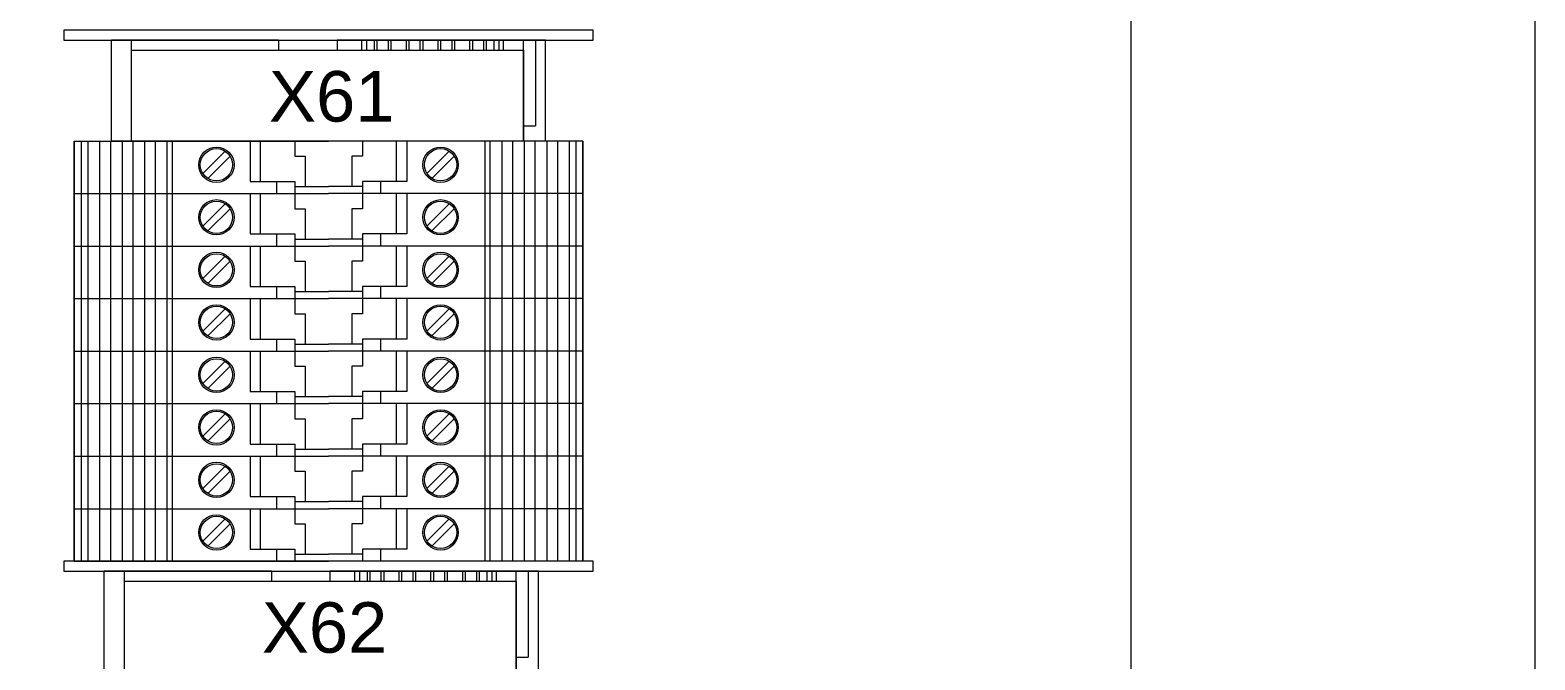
# Model space of a CAD drawing. Header units: millimetres. Extents: x 2 to 14510, y -7775 to 12.
# Drawn here: x 1420.2 to 1569.2, y -2431.2 to -2368.9 of the extents above; entities that cross this region are included whole.
import ezdxf
from ezdxf.enums import TextEntityAlignment as Align

# ---------------------------------------------------------------- set-up
doc = ezdxf.new("R2010")
doc.units = ezdxf.units.MM
doc.layers.add('eProC - L2', color=41, linetype='Continuous', lineweight=20)
doc.styles.get("Standard").update_dxf_attribs({"font": 'arial.ttf'})

# ---------------------------------------------------------------- blocks, each defined once
blk = doc.blocks.new('eProC_Z_EK1+I-RE1')
at = {"layer": 'eProC - L2'}
for p, q in [((0, 0), (0, -20.65)), ((10, 0), (0, 0)), ((10, 0), (10, -43)), ((0, -1), (8.5, -1)), ((8.5, -2.2), (8.5, -1)), ((10, -2.2), (0, -2.2)), ((0, -4.2), (1, -4.2)), ((1, -4.59), (0, -4.59)), ((1, -5.09), (0, -5.09)), ((1, -5.84), (0, -5.84)), ((1, -6.11), (0, -6.11)), ((1, -7.21), (0, -7.21)), ((1, -7.49), (0, -7.49)), ((1, -8.99), (0, -8.99)), ((1, -9.26), (0, -9.26)), ((1, -10.36), (0, -10.36)), ((1, -10.64), (0, -10.64)), ((1, -12.14), (0, -12.14)), ((1, -12.42), (0, -12.42)), ((1, -13.52), (0, -13.52)), ((1, -13.79), (0, -13.79)), ((1, -15.29), (0, -15.29)), ((1, -15.57), (0, -15.57)), ((1, -16.67), (0, -16.67)), ((1, -16.94), (0, -16.94)), ((1, -17.69), (0, -17.69)), ((1, -18.19), (0, -18.19)), ((0, -20.65), (1, -20.65)), ((1, -26.45), (1, -20.65)), ((0, -26.45), (0, -43)), ((0, -26.45), (1, -26.45)), ((10, -41), (0, -41)), ((10, -43), (0, -43))]:
    blk.add_line(p, q, dxfattribs=at)
blk.add_lwpolyline([(10, -41), (1, -41), (1, -2.2), (10, -2.2)], close=True, dxfattribs=at)
blk.add_attdef('XXXX.X', text='', height=5, rotation=90, dxfattribs=at).set_placement((8.07, -21.18), align=Align.CENTER)
blk = doc.blocks.new('eProC_Z_00')
at = {"layer": 'eProC - L2'}
blk.add_lwpolyline([(0.99, 0), (0, 0), (0, -52.4), (0.99, -52.4)], close=True, dxfattribs=at)

msp = doc.modelspace()

# ---------------------------------------------------------------- linework, layer by layer
at = {"layer": 'eProC - L2'}
for p, q in [((1569.21, -1759.46), (1569.21, -2759.46)), ((1424.52, -2379.87), (1449.72, -2379.87)), ((1424.52, -2385.07), (1424.52, -2379.87)), ((1424.52, -2379.87), (1424.52, -2385.07)), ((1425.23, -2379.87), (1425.23, -2385.07)), ((1425.88, -2379.87), (1425.88, -2385.07)), ((1427.04, -2379.87), (1427.04, -2385.07)), ((1428.11, -2379.87), (1428.11, -2385.07)), ((1429.27, -2379.87), (1429.27, -2385.07)), ((1430.33, -2379.87), (1430.33, -2385.07)), ((1431.5, -2379.87), (1431.5, -2385.07)), ((1432.56, -2379.87), (1432.56, -2385.07)), ((1433.72, -2379.87), (1433.72, -2385.07)), ((1434.23, -2379.87), (1434.23, -2385.07)), ((1441.97, -2379.87), (1441.97, -2383.87)), ((1442.97, -2383.87), (1442.97, -2379.87)), ((1446.37, -2379.87), (1446.37, -2381.37)), ((1474.92, -2379.87), (1449.72, -2379.87)), ((1453.07, -2379.87), (1453.07, -2381.37)), ((1456.47, -2383.87), (1456.47, -2379.87)), ((1457.47, -2379.87), (1457.47, -2383.87)), ((1465.21, -2379.87), (1465.21, -2385.07)), ((1465.71, -2379.87), (1465.71, -2385.07)), ((1466.88, -2379.87), (1466.88, -2385.07)), ((1467.94, -2379.87), (1467.94, -2385.07)), ((1469.1, -2379.87), (1469.1, -2385.07)), ((1470.17, -2379.87), (1470.17, -2385.07)), ((1471.33, -2379.87), (1471.33, -2385.07)), ((1472.4, -2379.87), (1472.4, -2385.07)), ((1473.56, -2379.87), (1473.56, -2385.07)), ((1474.21, -2379.87), (1474.21, -2385.07)), ((1474.92, -2385.07), (1474.92, -2379.87)), ((1474.92, -2379.87), (1474.92, -2385.07)), ((1439.47, -2380.87), (1437.27, -2383.08)), ((1439.97, -2381.37), (1437.76, -2383.57)), ((1446.37, -2381.37), (1447.42, -2381.37)), ((1447.42, -2381.37), (1447.42, -2384.37)), ((1452.02, -2381.37), (1452.02, -2384.37)), ((1453.07, -2381.37), (1452.02, -2381.37)), ((1461.67, -2380.87), (1459.47, -2383.08)), ((1462.17, -2381.37), (1459.96, -2383.57)), ((1441.97, -2383.87), (1446.37, -2383.87)), ((1444.57, -2383.87), (1444.57, -2385.07)), ((1446.37, -2383.87), (1446.37, -2385.07)), ((1446.37, -2384.37), (1449.72, -2384.37)), ((1453.07, -2384.37), (1449.72, -2384.37)), ((1457.47, -2383.87), (1453.07, -2383.87)), ((1453.07, -2383.87), (1453.07, -2385.07)), ((1454.87, -2383.87), (1454.87, -2385.07)), ((1424.52, -2385.07), (1449.72, -2385.07)), ((1424.52, -2390.27), (1424.52, -2385.07)), ((1424.52, -2385.07), (1424.52, -2390.27)), ((1424.52, -2385.07), (1449.72, -2385.07)), ((1425.23, -2385.07), (1425.23, -2390.27)), ((1425.88, -2385.07), (1425.88, -2390.27)), ((1427.04, -2385.07), (1427.04, -2390.27)), ((1428.11, -2385.07), (1428.11, -2390.27)), ((1429.27, -2385.07), (1429.27, -2390.27)), ((1430.33, -2385.07), (1430.33, -2390.27)), ((1431.5, -2385.07), (1431.5, -2390.27)), ((1432.56, -2385.07), (1432.56, -2390.27)), ((1433.72, -2385.07), (1433.72, -2390.27)), ((1434.23, -2385.07), (1434.23, -2390.27)), ((1439.47, -2386.07), (1437.27, -2388.28)), ((1441.97, -2385.07), (1441.97, -2389.07)), ((1442.97, -2389.07), (1442.97, -2385.07)), ((1446.37, -2385.07), (1446.37, -2386.57)), ((1474.92, -2385.07), (1449.72, -2385.07)), ((1474.92, -2385.07), (1449.72, -2385.07)), ((1453.07, -2385.07), (1453.07, -2386.57)), ((1456.47, -2389.07), (1456.47, -2385.07)), ((1457.47, -2385.07), (1457.47, -2389.07)), ((1461.67, -2386.07), (1459.47, -2388.28)), ((1465.21, -2385.07), (1465.21, -2390.27)), ((1465.71, -2385.07), (1465.71, -2390.27)), ((1466.88, -2385.07), (1466.88, -2390.27)), ((1467.94, -2385.07), (1467.94, -2390.27)), ((1469.1, -2385.07), (1469.1, -2390.27)), ((1470.17, -2385.07), (1470.17, -2390.27)), ((1471.33, -2385.07), (1471.33, -2390.27)), ((1472.4, -2385.07), (1472.4, -2390.27)), ((1473.56, -2385.07), (1473.56, -2390.27)), ((1474.21, -2385.07), (1474.21, -2390.27)), ((1474.92, -2390.27), (1474.92, -2385.07)), ((1474.92, -2385.07), (1474.92, -2390.27)), ((1439.97, -2386.57), (1437.76, -2388.77)), ((1446.37, -2386.57), (1447.42, -2386.57)), ((1447.42, -2386.57), (1447.42, -2389.57)), ((1452.02, -2386.57), (1452.02, -2389.57)), ((1453.07, -2386.57), (1452.02, -2386.57)), ((1462.17, -2386.57), (1459.96, -2388.77)), ((1441.97, -2389.07), (1446.37, -2389.07)), ((1444.57, -2389.07), (1444.57, -2390.27)), ((1446.37, -2389.07), (1446.37, -2390.27)), ((1457.47, -2389.07), (1453.07, -2389.07)), ((1453.07, -2389.07), (1453.07, -2390.27)), ((1454.87, -2389.07), (1454.87, -2390.27)), ((1424.52, -2390.27), (1449.72, -2390.27)), ((1424.52, -2395.47), (1424.52, -2390.27)), ((1424.52, -2390.27), (1424.52, -2395.47)), ((1424.52, -2390.27), (1449.72, -2390.27)), ((1425.23, -2390.27), (1425.23, -2395.47)), ((1425.88, -2390.27), (1425.88, -2395.47)), ((1427.04, -2390.27), (1427.04, -2395.47)), ((1428.11, -2390.27), (1428.11, -2395.47)), ((1429.27, -2390.27), (1429.27, -2395.47)), ((1430.33, -2390.27), (1430.33, -2395.47)), ((1431.5, -2390.27), (1431.5, -2395.47)), ((1432.56, -2390.27), (1432.56, -2395.47)), ((1433.72, -2390.27), (1433.72, -2395.47)), ((1434.23, -2390.27), (1434.23, -2395.47)), ((1441.97, -2390.27), (1441.97, -2394.27)), ((1442.97, -2394.27), (1442.97, -2390.27)), ((1446.37, -2389.57), (1449.72, -2389.57)), ((1446.37, -2390.27), (1446.37, -2391.77)), ((1453.07, -2389.57), (1449.72, -2389.57)), ((1474.92, -2390.27), (1449.72, -2390.27)), ((1474.92, -2390.27), (1449.72, -2390.27)), ((1453.07, -2390.27), (1453.07, -2391.77)), ((1456.47, -2394.27), (1456.47, -2390.27)), ((1457.47, -2390.27), (1457.47, -2394.27)), ((1465.21, -2390.27), (1465.21, -2395.47)), ((1465.71, -2390.27), (1465.71, -2395.47)), ((1466.88, -2390.27), (1466.88, -2395.47)), ((1467.94, -2390.27), (1467.94, -2395.47)), ((1469.1, -2390.27), (1469.1, -2395.47)), ((1470.17, -2390.27), (1470.17, -2395.47)), ((1471.33, -2390.27), (1471.33, -2395.47)), ((1472.4, -2390.27), (1472.4, -2395.47)), ((1473.56, -2390.27), (1473.56, -2395.47)), ((1474.21, -2390.27), (1474.21, -2395.47)), ((1474.92, -2395.47), (1474.92, -2390.27)), ((1474.92, -2390.27), (1474.92, -2395.47)), ((1439.47, -2391.27), (1437.27, -2393.48)), ((1439.97, -2391.77), (1437.76, -2393.97)), ((1446.37, -2391.77), (1447.42, -2391.77)), ((1447.42, -2391.77), (1447.42, -2394.77)), ((1452.02, -2391.77), (1452.02, -2394.77)), ((1453.07, -2391.77), (1452.02, -2391.77)), ((1461.67, -2391.27), (1459.47, -2393.48)), ((1462.17, -2391.77), (1459.96, -2393.97)), ((1441.97, -2394.27), (1446.37, -2394.27)), ((1444.57, -2394.27), (1444.57, -2395.47)), ((1446.37, -2394.27), (1446.37, -2395.47)), ((1446.37, -2394.77), (1449.72, -2394.77)), ((1453.07, -2394.77), (1449.72, -2394.77)), ((1457.47, -2394.27), (1453.07, -2394.27)), ((1453.07, -2394.27), (1453.07, -2395.47)), ((1454.87, -2394.27), (1454.87, -2395.47)), ((1424.52, -2395.47), (1449.72, -2395.47)), ((1424.52, -2400.67), (1424.52, -2395.47)), ((1424.52, -2395.47), (1424.52, -2400.67)), ((1424.52, -2395.47), (1449.72, -2395.47)), ((1425.23, -2395.47), (1425.23, -2400.67)), ((1425.88, -2395.47), (1425.88, -2400.67)), ((1427.04, -2395.47), (1427.04, -2400.67)), ((1428.11, -2395.47), (1428.11, -2400.67)), ((1429.27, -2395.47), (1429.27, -2400.67)), ((1430.33, -2395.47), (1430.33, -2400.67)), ((1431.5, -2395.47), (1431.5, -2400.67)), ((1432.56, -2395.47), (1432.56, -2400.67)), ((1433.72, -2395.47), (1433.72, -2400.67)), ((1434.23, -2395.47), (1434.23, -2400.67)), ((1439.47, -2396.47), (1437.27, -2398.68)), ((1441.97, -2395.47), (1441.97, -2399.47)), ((1442.97, -2399.47), (1442.97, -2395.47)), ((1446.37, -2395.47), (1446.37, -2396.97)), ((1474.92, -2395.47), (1449.72, -2395.47)), ((1474.92, -2395.47), (1449.72, -2395.47)), ((1453.07, -2395.47), (1453.07, -2396.97)), ((1456.47, -2399.47), (1456.47, -2395.47)), ((1457.47, -2395.47), (1457.47, -2399.47)), ((1461.67, -2396.47), (1459.47, -2398.68)), ((1465.21, -2395.47), (1465.21, -2400.67)), ((1465.71, -2395.47), (1465.71, -2400.67)), ((1466.88, -2395.47), (1466.88, -2400.67)), ((1467.94, -2395.47), (1467.94, -2400.67)), ((1469.1, -2395.47), (1469.1, -2400.67)), ((1470.17, -2395.47), (1470.17, -2400.67)), ((1471.33, -2395.47), (1471.33, -2400.67)), ((1472.4, -2395.47), (1472.4, -2400.67)), ((1473.56, -2395.47), (1473.56, -2400.67)), ((1474.21, -2395.47), (1474.21, -2400.67)), ((1474.92, -2400.67), (1474.92, -2395.47)), ((1474.92, -2395.47), (1474.92, -2400.67)), ((1439.97, -2396.97), (1437.76, -2399.17)), ((1446.37, -2396.97), (1447.42, -2396.97)), ((1447.42, -2396.97), (1447.42, -2399.97)), ((1452.02, -2396.97), (1452.02, -2399.97)), ((1453.07, -2396.97), (1452.02, -2396.97)), ((1462.17, -2396.97), (1459.96, -2399.17)), ((1441.97, -2399.47), (1446.37, -2399.47)), ((1444.57, -2399.47), (1444.57, -2400.67)), ((1446.37, -2399.47), (1446.37, -2400.67)), ((1457.47, -2399.47), (1453.07, -2399.47)), ((1453.07, -2399.47), (1453.07, -2400.67)), ((1454.87, -2399.47), (1454.87, -2400.67)), ((1424.52, -2400.67), (1449.72, -2400.67)), ((1424.52, -2405.87), (1424.52, -2400.67)), ((1424.52, -2400.67), (1424.52, -2405.87)), ((1424.52, -2400.67), (1449.72, -2400.67)), ((1425.23, -2400.67), (1425.23, -2405.87)), ((1425.88, -2400.67), (1425.88, -2405.87)), ((1427.04, -2400.67), (1427.04, -2405.87)), ((1428.11, -2400.67), (1428.11, -2405.87)), ((1429.27, -2400.67), (1429.27, -2405.87)), ((1430.33, -2400.67), (1430.33, -2405.87)), ((1431.5, -2400.67), (1431.5, -2405.87)), ((1432.56, -2400.67), (1432.56, -2405.87)), ((1433.72, -2400.67), (1433.72, -2405.87)), ((1434.23, -2400.67), (1434.23, -2405.87)), ((1441.97, -2400.67), (1441.97, -2404.67)), ((1442.97, -2404.67), (1442.97, -2400.67)), ((1446.37, -2399.97), (1449.72, -2399.97)), ((1446.37, -2400.67), (1446.37, -2402.17)), ((1453.07, -2399.97), (1449.72, -2399.97)), ((1474.92, -2400.67), (1449.72, -2400.67)), ((1474.92, -2400.67), (1449.72, -2400.67)), ((1453.07, -2400.67), (1453.07, -2402.17)), ((1456.47, -2404.67), (1456.47, -2400.67)), ((1457.47, -2400.67), (1457.47, -2404.67)), ((1465.21, -2400.67), (1465.21, -2405.87)), ((1465.71, -2400.67), (1465.71, -2405.87)), ((1466.88, -2400.67), (1466.88, -2405.87)), ((1467.94, -2400.67), (1467.94, -2405.87)), ((1469.1, -2400.67), (1469.1, -2405.87)), ((1470.17, -2400.67), (1470.17, -2405.87)), ((1471.33, -2400.67), (1471.33, -2405.87)), ((1472.4, -2400.67), (1472.4, -2405.87)), ((1473.56, -2400.67), (1473.56, -2405.87)), ((1474.21, -2400.67), (1474.21, -2405.87)), ((1474.92, -2405.87), (1474.92, -2400.67)), ((1474.92, -2400.67), (1474.92, -2405.87)), ((1439.47, -2401.67), (1437.27, -2403.88)), ((1439.97, -2402.17), (1437.76, -2404.37)), ((1446.37, -2402.17), (1447.42, -2402.17)), ((1447.42, -2402.17), (1447.42, -2405.17)), ((1452.02, -2402.17), (1452.02, -2405.17)), ((1453.07, -2402.17), (1452.02, -2402.17)), ((1461.67, -2401.67), (1459.47, -2403.88)), ((1462.17, -2402.17), (1459.96, -2404.37)), ((1441.97, -2404.67), (1446.37, -2404.67)), ((1444.57, -2404.67), (1444.57, -2405.87)), ((1446.37, -2404.67), (1446.37, -2405.87)), ((1446.37, -2405.17), (1449.72, -2405.17)), ((1453.07, -2405.17), (1449.72, -2405.17)), ((1457.47, -2404.67), (1453.07, -2404.67)), ((1453.07, -2404.67), (1453.07, -2405.87)), ((1454.87, -2404.67), (1454.87, -2405.87)), ((1424.52, -2405.87), (1449.72, -2405.87)), ((1424.52, -2411.07), (1424.52, -2405.87)), ((1424.52, -2405.87), (1424.52, -2411.07)), ((1424.52, -2405.87), (1449.72, -2405.87)), ((1425.23, -2405.87), (1425.23, -2411.07)), ((1425.88, -2405.87), (1425.88, -2411.07)), ((1427.04, -2405.87), (1427.04, -2411.07)), ((1428.11, -2405.87), (1428.11, -2411.07)), ((1429.27, -2405.87), (1429.27, -2411.07)), ((1430.33, -2405.87), (1430.33, -2411.07)), ((1431.5, -2405.87), (1431.5, -2411.07)), ((1432.56, -2405.87), (1432.56, -2411.07)), ((1433.72, -2405.87), (1433.72, -2411.07)), ((1434.23, -2405.87), (1434.23, -2411.07)), ((1439.47, -2406.87), (1437.27, -2409.08)), ((1441.97, -2405.87), (1441.97, -2409.87)), ((1442.97, -2409.87), (1442.97, -2405.87)), ((1446.37, -2405.87), (1446.37, -2407.37)), ((1474.92, -2405.87), (1449.72, -2405.87)), ((1474.92, -2405.87), (1449.72, -2405.87)), ((1453.07, -2405.87), (1453.07, -2407.37)), ((1456.47, -2409.87), (1456.47, -2405.87)), ((1457.47, -2405.87), (1457.47, -2409.87)), ((1461.67, -2406.87), (1459.47, -2409.08)), ((1465.21, -2405.87), (1465.21, -2411.07)), ((1465.71, -2405.87), (1465.71, -2411.07)), ((1466.88, -2405.87), (1466.88, -2411.07)), ((1467.94, -2405.87), (1467.94, -2411.07)), ((1469.1, -2405.87), (1469.1, -2411.07)), ((1470.17, -2405.87), (1470.17, -2411.07)), ((1471.33, -2405.87), (1471.33, -2411.07)), ((1472.4, -2405.87), (1472.4, -2411.07)), ((1473.56, -2405.87), (1473.56, -2411.07)), ((1474.21, -2405.87), (1474.21, -2411.07)), ((1474.92, -2411.07), (1474.92, -2405.87)), ((1474.92, -2405.87), (1474.92, -2411.07)), ((1439.97, -2407.37), (1437.76, -2409.57)), ((1446.37, -2407.37), (1447.42, -2407.37)), ((1447.42, -2407.37), (1447.42, -2410.37)), ((1452.02, -2407.37), (1452.02, -2410.37)), ((1453.07, -2407.37), (1452.02, -2407.37)), ((1462.17, -2407.37), (1459.96, -2409.57)), ((1441.97, -2409.87), (1446.37, -2409.87)), ((1444.57, -2409.87), (1444.57, -2411.07)), ((1446.37, -2409.87), (1446.37, -2411.07)), ((1457.47, -2409.87), (1453.07, -2409.87)), ((1453.07, -2409.87), (1453.07, -2411.07)), ((1454.87, -2409.87), (1454.87, -2411.07)), ((1424.52, -2411.07), (1449.72, -2411.07)), ((1424.52, -2416.27), (1424.52, -2411.07)), ((1424.52, -2411.07), (1424.52, -2416.27)), ((1424.52, -2411.07), (1449.72, -2411.07)), ((1425.23, -2411.07), (1425.23, -2416.27)), ((1425.88, -2411.07), (1425.88, -2416.27)), ((1427.04, -2411.07), (1427.04, -2416.27)), ((1428.11, -2411.07), (1428.11, -2416.27)), ((1429.27, -2411.07), (1429.27, -2416.27)), ((1430.33, -2411.07), (1430.33, -2416.27)), ((1431.5, -2411.07), (1431.5, -2416.27)), ((1432.56, -2411.07), (1432.56, -2416.27)), ((1433.72, -2411.07), (1433.72, -2416.27)), ((1434.23, -2411.07), (1434.23, -2416.27)), ((1441.97, -2411.07), (1441.97, -2415.07)), ((1442.97, -2415.07), (1442.97, -2411.07)), ((1446.37, -2410.37), (1449.72, -2410.37)), ((1446.37, -2411.07), (1446.37, -2412.57)), ((1453.07, -2410.37), (1449.72, -2410.37)), ((1474.92, -2411.07), (1449.72, -2411.07)), ((1474.92, -2411.07), (1449.72, -2411.07)), ((1453.07, -2411.07), (1453.07, -2412.57)), ((1456.47, -2415.07), (1456.47, -2411.07)), ((1457.47, -2411.07), (1457.47, -2415.07)), ((1465.21, -2411.07), (1465.21, -2416.27)), ((1465.71, -2411.07), (1465.71, -2416.27)), ((1466.88, -2411.07), (1466.88, -2416.27)), ((1467.94, -2411.07), (1467.94, -2416.27)), ((1469.1, -2411.07), (1469.1, -2416.27)), ((1470.17, -2411.07), (1470.17, -2416.27)), ((1471.33, -2411.07), (1471.33, -2416.27)), ((1472.4, -2411.07), (1472.4, -2416.27)), ((1473.56, -2411.07), (1473.56, -2416.27)), ((1474.21, -2411.07), (1474.21, -2416.27)), ((1474.92, -2416.27), (1474.92, -2411.07)), ((1474.92, -2411.07), (1474.92, -2416.27)), ((1439.47, -2412.07), (1437.27, -2414.28)), ((1439.97, -2412.57), (1437.76, -2414.77)), ((1446.37, -2412.57), (1447.42, -2412.57)), ((1447.42, -2412.57), (1447.42, -2415.57)), ((1452.02, -2412.57), (1452.02, -2415.57)), ((1453.07, -2412.57), (1452.02, -2412.57)), ((1461.67, -2412.07), (1459.47, -2414.28)), ((1462.17, -2412.57), (1459.96, -2414.77)), ((1441.97, -2415.07), (1446.37, -2415.07)), ((1444.57, -2415.07), (1444.57, -2416.27)), ((1446.37, -2415.07), (1446.37, -2416.27)), ((1446.37, -2415.57), (1449.72, -2415.57)), ((1453.07, -2415.57), (1449.72, -2415.57)), ((1457.47, -2415.07), (1453.07, -2415.07)), ((1453.07, -2415.07), (1453.07, -2416.27)), ((1454.87, -2415.07), (1454.87, -2416.27)), ((1424.52, -2416.27), (1449.72, -2416.27)), ((1424.52, -2421.47), (1424.52, -2416.27)), ((1424.52, -2416.27), (1424.52, -2421.47)), ((1424.52, -2416.27), (1449.72, -2416.27)), ((1425.23, -2416.27), (1425.23, -2421.47)), ((1425.88, -2416.27), (1425.88, -2421.47)), ((1427.04, -2416.27), (1427.04, -2421.47)), ((1428.11, -2416.27), (1428.11, -2421.47)), ((1429.27, -2416.27), (1429.27, -2421.47)), ((1430.33, -2416.27), (1430.33, -2421.47)), ((1431.5, -2416.27), (1431.5, -2421.47)), ((1432.56, -2416.27), (1432.56, -2421.47)), ((1433.72, -2416.27), (1433.72, -2421.47)), ((1434.23, -2416.27), (1434.23, -2421.47)), ((1439.47, -2417.27), (1437.27, -2419.48)), ((1441.97, -2416.27), (1441.97, -2420.27)), ((1442.97, -2420.27), (1442.97, -2416.27)), ((1446.37, -2416.27), (1446.37, -2417.77)), ((1474.92, -2416.27), (1449.72, -2416.27)), ((1474.92, -2416.27), (1449.72, -2416.27)), ((1453.07, -2416.27), (1453.07, -2417.77)), ((1456.47, -2420.27), (1456.47, -2416.27)), ((1457.47, -2416.27), (1457.47, -2420.27)), ((1461.67, -2417.27), (1459.47, -2419.48)), ((1465.21, -2416.27), (1465.21, -2421.47)), ((1465.71, -2416.27), (1465.71, -2421.47)), ((1466.88, -2416.27), (1466.88, -2421.47)), ((1467.94, -2416.27), (1467.94, -2421.47)), ((1469.1, -2416.27), (1469.1, -2421.47)), ((1470.17, -2416.27), (1470.17, -2421.47)), ((1471.33, -2416.27), (1471.33, -2421.47)), ((1472.4, -2416.27), (1472.4, -2421.47)), ((1473.56, -2416.27), (1473.56, -2421.47)), ((1474.21, -2416.27), (1474.21, -2421.47)), ((1474.92, -2421.47), (1474.92, -2416.27)), ((1474.92, -2416.27), (1474.92, -2421.47)), ((1439.97, -2417.77), (1437.76, -2419.97)), ((1446.37, -2417.77), (1447.42, -2417.77)), ((1447.42, -2417.77), (1447.42, -2420.77)), ((1452.02, -2417.77), (1452.02, -2420.77)), ((1453.07, -2417.77), (1452.02, -2417.77)), ((1462.17, -2417.77), (1459.96, -2419.97)), ((1441.97, -2420.27), (1446.37, -2420.27)), ((1444.57, -2420.27), (1444.57, -2421.47)), ((1446.37, -2420.27), (1446.37, -2421.47)), ((1457.47, -2420.27), (1453.07, -2420.27)), ((1453.07, -2420.27), (1453.07, -2421.47)), ((1454.87, -2420.27), (1454.87, -2421.47)), ((1424.52, -2421.47), (1449.72, -2421.47)), ((1446.37, -2420.77), (1449.72, -2420.77)), ((1453.07, -2420.77), (1449.72, -2420.77)), ((1474.92, -2421.47), (1449.72, -2421.47))]:
    msp.add_line(p, q, dxfattribs=at)
for points in [[(1089.21, -1759.46), (1569.21, -1759.46), (1569.21, -2759.46), (1089.21, -2759.46), (1089.21, -1759.46)], [(1529.21, -2254.51), (1569.21, -2254.51), (1569.21, -2549.46), (1529.21, -2549.46), (1529.21, -2254.51)]]:
    msp.add_lwpolyline(points, dxfattribs=at)
for centre, radius in [((1438.62, -2382.22), 1.75), ((1438.62, -2382.22), 1.6), ((1460.82, -2382.22), 1.75), ((1460.82, -2382.22), 1.6), ((1438.62, -2387.42), 1.75), ((1438.62, -2387.42), 1.6), ((1460.82, -2387.42), 1.75), ((1460.82, -2387.42), 1.6), ((1438.62, -2392.62), 1.75), ((1438.62, -2392.62), 1.6), ((1460.82, -2392.62), 1.75), ((1460.82, -2392.62), 1.6), ((1438.62, -2397.82), 1.75), ((1438.62, -2397.82), 1.6), ((1460.82, -2397.82), 1.75), ((1460.82, -2397.82), 1.6), ((1438.62, -2403.02), 1.75), ((1438.62, -2403.02), 1.6), ((1460.82, -2403.02), 1.75), ((1460.82, -2403.02), 1.6), ((1438.62, -2408.22), 1.75), ((1438.62, -2408.22), 1.6), ((1460.82, -2408.22), 1.75), ((1460.82, -2408.22), 1.6), ((1438.62, -2413.42), 1.75), ((1438.62, -2413.42), 1.6), ((1460.82, -2413.42), 1.75), ((1460.82, -2413.42), 1.6), ((1438.62, -2418.62), 1.75), ((1438.62, -2418.62), 1.6), ((1460.82, -2418.62), 1.75), ((1460.82, -2418.62), 1.6)]:
    msp.add_circle(centre, radius, dxfattribs=at)

# ---------------------------------------------------------------- block references
at = {"color": 4, "rotation": 90}
for p in [(1423.52, -2369.87), (1423.52, -2422.46)]:
    msp.add_blockref('eProC_Z_00', p, dxfattribs=at)
at = {"color": 4, "rotation": 270}
for p, values in [((1471.22, -2369.87), {'XXXX.X': 'X61'}), ((1470.51, -2422.46), {'XXXX.X': 'X62'})]:
    msp.add_blockref('eProC_Z_EK1+I-RE1', p, dxfattribs=at).add_auto_attribs(values)

doc.saveas('drawing.dxf')
